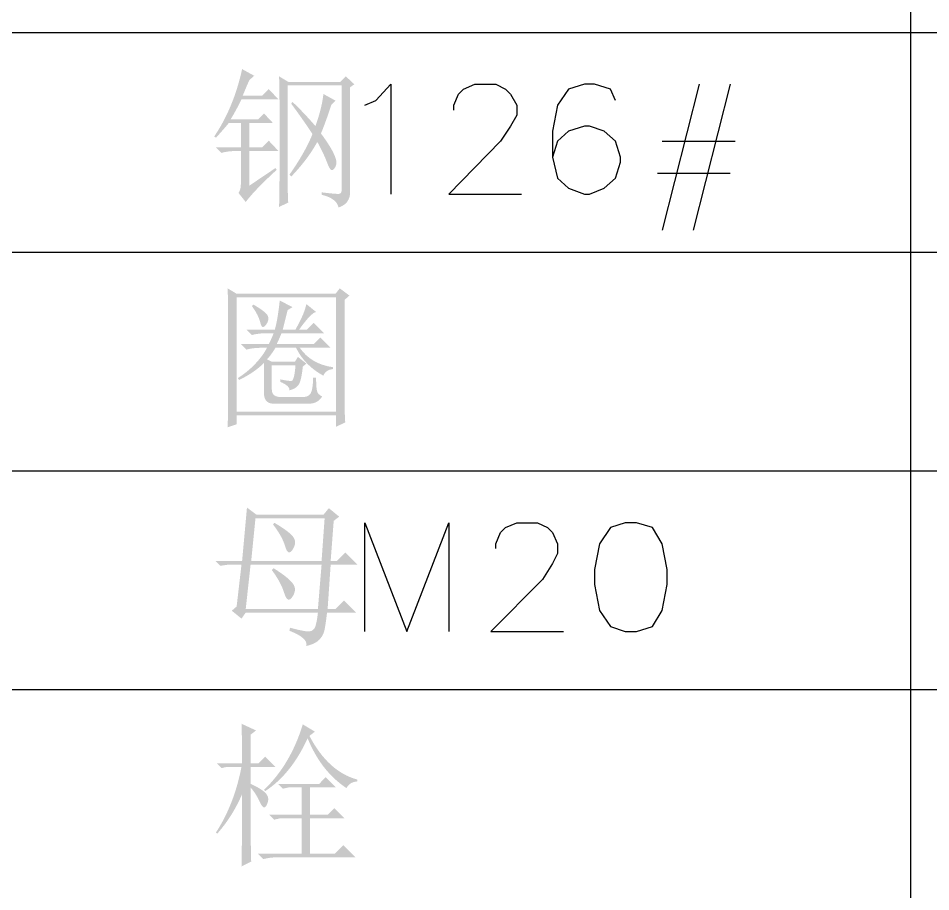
# Model space of a CAD drawing. Header units: millimetres. Extents: x 0 to 841, y 0 to 1189.
# Drawn here: x 706.17 to 737.47, y 200.95 to 230.89 of the extents above; entities that cross this region are included whole.
import ezdxf

# ---------------------------------------------------------------- set-up
doc = ezdxf.new("R2010")
doc.units = ezdxf.units.MM
doc.layers.add('C00-00-00', color=7, linetype='Continuous')

msp = doc.modelspace()

# ---------------------------------------------------------------- hatches: boundary and pattern name
at = {"layer": 'C00-00-00'}
h = msp.add_hatch(color=256, dxfattribs=at)
edge = h.paths.add_edge_path(flags=0)
edge.add_spline(control_points=[(715.116572, 224.42299), (715.130352, 225.075078), (715.137518, 225.83796), (715.137518, 226.712187), (715.137518, 227.585864), (715.130352, 228.314019), (715.116572, 228.897205), (715.116572, 228.897205), (715.429111, 228.709791), (715.429111, 228.709791), (715.429111, 228.709791), (717.218355, 228.709791), (717.218355, 228.709791), (717.218355, 228.709791), (717.405769, 228.897205), (717.405769, 228.897205), (717.405769, 228.897205), (717.69681, 228.626558), (717.69681, 228.626558), (717.69681, 228.626558), (717.551289, 228.522378), (717.551289, 228.522378), (717.551289, 228.522378), (717.551289, 224.901996), (717.551289, 224.901996), (717.551289, 224.804982), (717.523177, 224.711276), (717.468056, 224.620877), (717.412383, 224.530477), (717.308203, 224.457717), (717.156068, 224.402044), (717.114176, 224.610403), (716.920148, 224.756476), (716.573433, 224.839158), (716.573433, 224.839158), (716.573433, 224.922391), (716.573433, 224.922391), (716.906368, 224.880499), (717.103703, 224.863411), (717.166541, 224.870577), (717.228828, 224.877192), (717.260248, 224.915777), (717.260248, 224.98523), (717.260248, 224.98523), (717.260248, 228.584666), (717.260248, 228.584666), (717.260248, 228.584666), (715.408164, 228.584666), (715.408164, 228.584666), (715.408164, 228.584666), (715.408164, 225.255325), (715.408164, 225.255325), (715.408164, 225.130751), (715.414779, 224.901445), (715.429111, 224.568511), (715.429111, 224.568511), (715.116572, 224.42299), (715.116572, 224.42299)], knot_values=[0, 0, 0, 0, 1, 1, 1, 2, 2, 2, 3, 3, 3, 4, 4, 4, 5, 5, 5, 6, 6, 6, 7, 7, 7, 8, 8, 8, 9, 9, 9, 10, 10, 10, 11, 11, 11, 12, 12, 12, 13, 13, 13, 14, 14, 14, 15, 15, 15, 16, 16, 16, 17, 17, 17, 18, 18, 18, 19, 19, 19, 19], degree=3, periodic=1)
edge = h.paths.add_edge_path(flags=0)
edge.add_spline(control_points=[(715.574631, 228.022977), (715.838112, 227.773277), (716.101593, 227.496015), (716.365074, 227.190642), (716.517761, 227.63437), (716.60816, 228.002031), (716.635721, 228.293624), (716.635721, 228.293624), (717.051888, 228.06487), (717.051888, 228.06487), (717.051888, 228.06487), (716.906368, 227.918798), (716.906368, 227.918798), (716.781242, 227.530191), (716.663282, 227.204423), (716.552487, 226.940942), (716.746515, 226.677461), (716.885421, 226.462487), (716.968655, 226.29602), (717.051888, 226.129553), (717.089922, 226.004427), (717.083308, 225.921193), (717.076142, 225.83796), (717.041415, 225.765199), (716.979128, 225.702912), (716.916289, 225.640074), (716.846836, 225.712834), (716.770769, 225.921193), (716.694701, 226.129553), (716.580048, 226.372088), (716.427913, 226.6499), (716.205773, 226.247513), (715.907565, 225.85174), (715.532739, 225.463685), (715.532739, 225.463685), (715.470452, 225.525972), (715.470452, 225.525972), (715.830947, 226.039153), (716.094979, 226.503828), (716.261446, 226.919995), (716.080647, 227.197257), (715.838112, 227.543971), (715.532739, 227.96069), (715.532739, 227.96069), (715.574631, 228.022977), (715.574631, 228.022977)], knot_values=[0, 0, 0, 0, 1, 1, 1, 2, 2, 2, 3, 3, 3, 4, 4, 4, 5, 5, 5, 6, 6, 6, 7, 7, 7, 8, 8, 8, 9, 9, 9, 10, 10, 10, 11, 11, 11, 12, 12, 12, 13, 13, 13, 14, 14, 14, 15, 15, 15, 15], degree=3, periodic=1)
edge = h.paths.add_edge_path(flags=0)
edge.add_spline(control_points=[(714.097374, 225.151697), (714.097374, 225.151697), (714.991997, 225.754726), (714.991997, 225.754726), (714.991997, 225.754726), (715.033338, 225.692439), (715.033338, 225.692439), (714.520157, 225.220599), (714.166276, 224.853489), (713.972249, 224.589457), (713.972249, 224.589457), (713.722548, 224.901996), (713.722548, 224.901996), (713.77767, 224.970898), (713.805782, 225.075078), (713.805782, 225.213984), (713.805782, 225.213984), (713.805782, 226.337361), (713.805782, 226.337361), (713.805782, 226.337361), (713.639315, 226.337361), (713.639315, 226.337361), (713.458516, 226.337361), (713.292049, 226.316415), (713.139914, 226.275074), (713.139914, 226.275074), (712.9525, 226.462487), (712.9525, 226.462487), (712.9525, 226.462487), (713.805782, 226.462487), (713.805782, 226.462487), (713.805782, 226.462487), (713.805782, 227.294822), (713.805782, 227.294822), (713.805782, 227.294822), (713.389614, 227.294822), (713.389614, 227.294822), (713.250708, 227.128355), (713.105187, 226.961888), (712.9525, 226.795421), (712.9525, 226.795421), (712.890213, 226.836762), (712.890213, 226.836762), (713.333941, 227.48885), (713.653095, 228.258897), (713.847674, 229.146905), (713.847674, 229.146905), (714.263841, 228.9176), (714.263841, 228.9176), (714.263841, 228.9176), (714.097374, 228.772079), (714.097374, 228.772079), (714.027921, 228.619392), (713.951302, 228.439145), (713.868069, 228.231337), (713.868069, 228.231337), (714.533937, 228.231337), (714.533937, 228.231337), (714.533937, 228.231337), (714.763243, 228.460091), (714.763243, 228.460091), (714.763243, 228.460091), (715.096177, 228.106211), (715.096177, 228.106211), (715.096177, 228.106211), (713.826728, 228.106211), (713.826728, 228.106211), (713.687822, 227.828398), (713.562696, 227.599644), (713.451901, 227.419397), (713.451901, 227.419397), (714.388416, 227.419397), (714.388416, 227.419397), (714.388416, 227.419397), (714.596776, 227.627756), (714.596776, 227.627756), (714.596776, 227.627756), (714.908763, 227.294822), (714.908763, 227.294822), (714.908763, 227.294822), (714.097374, 227.294822), (714.097374, 227.294822), (714.097374, 227.294822), (714.097374, 226.462487), (714.097374, 226.462487), (714.097374, 226.462487), (714.533937, 226.462487), (714.533937, 226.462487), (714.533937, 226.462487), (714.763243, 226.691241), (714.763243, 226.691241), (714.763243, 226.691241), (715.096177, 226.337361), (715.096177, 226.337361), (715.096177, 226.337361), (714.097374, 226.337361), (714.097374, 226.337361), (714.097374, 226.337361), (714.097374, 225.151697), (714.097374, 225.151697)], knot_values=[0, 0, 0, 0, 1, 1, 1, 2, 2, 2, 3, 3, 3, 4, 4, 4, 5, 5, 5, 6, 6, 6, 7, 7, 7, 8, 8, 8, 9, 9, 9, 10, 10, 10, 11, 11, 11, 12, 12, 12, 13, 13, 13, 14, 14, 14, 15, 15, 15, 16, 16, 16, 17, 17, 17, 18, 18, 18, 19, 19, 19, 20, 20, 20, 21, 21, 21, 22, 22, 22, 23, 23, 23, 24, 24, 24, 25, 25, 25, 26, 26, 26, 27, 27, 27, 28, 28, 28, 29, 29, 29, 30, 30, 30, 31, 31, 31, 32, 32, 32, 33, 33, 33, 33], degree=3, periodic=1)
h = msp.add_hatch(color=256, dxfattribs=at)
edge = h.paths.add_edge_path(flags=0)
edge.add_spline(control_points=[(713.348273, 221.631689), (713.348273, 221.631689), (713.660261, 221.444276), (713.660261, 221.444276), (713.660261, 221.444276), (717.051888, 221.444276), (717.051888, 221.444276), (717.051888, 221.444276), (717.197409, 221.631689), (717.197409, 221.631689), (717.197409, 221.631689), (717.530343, 221.381989), (717.530343, 221.381989), (717.530343, 221.381989), (717.363876, 221.236468), (717.363876, 221.236468), (717.363876, 221.236468), (717.363876, 217.677822), (717.363876, 217.677822), (717.363876, 217.469462), (717.370491, 217.25504), (717.384822, 217.0329), (717.384822, 217.0329), (717.072835, 216.887379), (717.072835, 216.887379), (717.072835, 216.887379), (717.072835, 217.2826), (717.072835, 217.2826), (717.072835, 217.2826), (713.660261, 217.2826), (713.660261, 217.2826), (713.660261, 217.2826), (713.660261, 216.970613), (713.660261, 216.970613), (713.660261, 216.970613), (713.348273, 216.866433), (713.348273, 216.866433), (713.361502, 217.129914), (713.368668, 217.400009), (713.368668, 217.677822), (713.368668, 217.677822), (713.368668, 220.923929), (713.368668, 220.923929), (713.368668, 221.145517), (713.361502, 221.381437), (713.348273, 221.631689), (713.348273, 221.631689), (713.348273, 221.631689), (713.348273, 221.631689)], knot_values=[0, 0, 0, 0, 1, 1, 1, 2, 2, 2, 3, 3, 3, 4, 4, 4, 5, 5, 5, 6, 6, 6, 7, 7, 7, 8, 8, 8, 9, 9, 9, 10, 10, 10, 11, 11, 11, 12, 12, 12, 13, 13, 13, 14, 14, 14, 15, 15, 15, 16, 16, 16, 16], degree=3, periodic=1)
edge = h.paths.add_edge_path(flags=0)
edge.add_spline(control_points=[(713.660261, 221.319701), (713.660261, 221.319701), (713.660261, 217.407726), (713.660261, 217.407726), (713.660261, 217.407726), (717.072835, 217.407726), (717.072835, 217.407726), (717.072835, 217.407726), (717.072835, 221.319701), (717.072835, 221.319701), (717.072835, 221.319701), (713.660261, 221.319701), (713.660261, 221.319701)], knot_values=[0, 0, 0, 0, 1, 1, 1, 2, 2, 2, 3, 3, 3, 4, 4, 4, 4], degree=3, periodic=1)
edge = h.paths.add_edge_path(flags=0)
edge.add_spline(control_points=[(714.242895, 221.070001), (714.506376, 220.916763), (714.665677, 220.795495), (714.72135, 220.705647), (714.776472, 220.615248), (714.759384, 220.507761), (714.668985, 220.383186), (714.578585, 220.258061), (714.512991, 220.282314), (714.47165, 220.455947), (714.429757, 220.629028), (714.332743, 220.819749), (714.180608, 221.028108), (714.180608, 221.028108), (714.242895, 221.070001), (714.242895, 221.070001)], knot_values=[0, 0, 0, 0, 1, 1, 1, 2, 2, 2, 3, 3, 3, 4, 4, 4, 5, 5, 5, 5], degree=3, periodic=1)
edge = h.paths.add_edge_path(flags=0)
edge.add_spline(control_points=[(714.763243, 219.717318), (714.818364, 219.828113), (714.874037, 219.952687), (714.92971, 220.091594), (714.92971, 220.091594), (714.680009, 220.091594), (714.680009, 220.091594), (714.49921, 220.091594), (714.332743, 220.070647), (714.180608, 220.029306), (714.180608, 220.029306), (713.993195, 220.216719), (713.993195, 220.216719), (713.993195, 220.216719), (714.971051, 220.216719), (714.971051, 220.216719), (715.012392, 220.368855), (715.047118, 220.535322), (715.074679, 220.71612), (715.10224, 220.896368), (715.123186, 221.062835), (715.137518, 221.215521), (715.137518, 221.215521), (715.574631, 220.986767), (715.574631, 220.986767), (715.574631, 220.986767), (715.408164, 220.882587), (715.408164, 220.882587), (715.352492, 220.660448), (715.296819, 220.438308), (715.241697, 220.216719), (715.241697, 220.216719), (715.678811, 220.216719), (715.678811, 220.216719), (715.761493, 220.368855), (715.834254, 220.511068), (715.897092, 220.642809), (715.95938, 220.774549), (716.011194, 220.923929), (716.053086, 221.090396), (716.053086, 221.090396), (716.38602, 220.8203), (716.38602, 220.8203), (716.274675, 220.805969), (716.080647, 220.604775), (715.803386, 220.216719), (715.803386, 220.216719), (716.074032, 220.216719), (716.074032, 220.216719), (716.074032, 220.216719), (716.302787, 220.445474), (716.302787, 220.445474), (716.302787, 220.445474), (716.656667, 220.091594), (716.656667, 220.091594), (716.656667, 220.091594), (715.199805, 220.091594), (715.199805, 220.091594), (715.130352, 219.925127), (715.07523, 219.800001), (715.033338, 219.717318), (715.033338, 219.717318), (716.302787, 219.717318), (716.302787, 219.717318), (716.302787, 219.717318), (716.531541, 219.946073), (716.531541, 219.946073), (716.531541, 219.946073), (716.885421, 219.592193), (716.885421, 219.592193), (716.885421, 219.592193), (715.824332, 219.592193), (715.824332, 219.592193), (716.087813, 219.217366), (716.469254, 218.995778), (716.968655, 218.926324), (716.968655, 218.926324), (716.968655, 218.864037), (716.968655, 218.864037), (716.802188, 218.849706), (716.690842, 218.773638), (716.635721, 218.635283), (716.205773, 218.871203), (715.893234, 219.189805), (715.699206, 219.592193), (715.699206, 219.592193), (714.991997, 219.592193), (714.991997, 219.592193), (714.880651, 219.411945), (714.783637, 219.280205), (714.700404, 219.196971), (714.700404, 219.196971), (714.866871, 219.113738), (714.866871, 219.113738), (714.866871, 219.113738), (715.657865, 219.113738), (715.657865, 219.113738), (715.657865, 219.113738), (715.762045, 219.280205), (715.762045, 219.280205), (715.762045, 219.280205), (716.053086, 219.05145), (716.053086, 219.05145), (716.053086, 219.05145), (715.928512, 218.947271), (715.928512, 218.947271), (715.9004, 218.655678), (715.858507, 218.457791), (715.803386, 218.354163), (715.747713, 218.249983), (715.636919, 218.177223), (715.470452, 218.135882), (715.484232, 218.232896), (715.380052, 218.32991), (715.158464, 218.426923), (715.158464, 218.426923), (715.158464, 218.510157), (715.158464, 218.510157), (715.352492, 218.468265), (715.480374, 218.451177), (715.543212, 218.458343), (715.605499, 218.464957), (715.650699, 218.641897), (715.678811, 218.989163), (715.678811, 218.989163), (714.866871, 218.989163), (714.866871, 218.989163), (714.866871, 218.989163), (714.866871, 218.156828), (714.866871, 218.156828), (714.866871, 218.00359), (714.950105, 217.920357), (715.116572, 217.907127), (715.116572, 217.907127), (715.990799, 217.907127), (715.990799, 217.907127), (716.115374, 217.920357), (716.1953, 217.986502), (716.230026, 218.104462), (716.264202, 218.222423), (716.281841, 218.378416), (716.281841, 218.572995), (716.281841, 218.572995), (716.38602, 218.572995), (716.38602, 218.572995), (716.38602, 218.406528), (716.392635, 218.267622), (716.406966, 218.156828), (716.420747, 218.045482), (716.483034, 217.969415), (716.59438, 217.927522), (716.496815, 217.761055), (716.344128, 217.677822), (716.13632, 217.677822), (716.13632, 217.677822), (714.92971, 217.677822), (714.92971, 217.677822), (714.693789, 217.677822), (714.582444, 217.816177), (714.596776, 218.093989), (714.596776, 218.093989), (714.596776, 219.072396), (714.596776, 219.072396), (714.374636, 218.850257), (714.090209, 218.656229), (713.743494, 218.489762), (713.743494, 218.489762), (713.701602, 218.552049), (713.701602, 218.552049), (713.937522, 218.704185), (714.142023, 218.873959), (714.315656, 219.061372), (714.488737, 219.248785), (714.61717, 219.425725), (714.700404, 219.592193), (714.700404, 219.592193), (714.492596, 219.592193), (714.492596, 219.592193), (714.311797, 219.592193), (714.14533, 219.571246), (713.993195, 219.529905), (713.993195, 219.529905), (713.805782, 219.717318), (713.805782, 219.717318), (713.805782, 219.717318), (714.763243, 219.717318), (714.763243, 219.717318)], knot_values=[0, 0, 0, 0, 1, 1, 1, 2, 2, 2, 3, 3, 3, 4, 4, 4, 5, 5, 5, 6, 6, 6, 7, 7, 7, 8, 8, 8, 9, 9, 9, 10, 10, 10, 11, 11, 11, 12, 12, 12, 13, 13, 13, 14, 14, 14, 15, 15, 15, 16, 16, 16, 17, 17, 17, 18, 18, 18, 19, 19, 19, 20, 20, 20, 21, 21, 21, 22, 22, 22, 23, 23, 23, 24, 24, 24, 25, 25, 25, 26, 26, 26, 27, 27, 27, 28, 28, 28, 29, 29, 29, 30, 30, 30, 31, 31, 31, 32, 32, 32, 33, 33, 33, 34, 34, 34, 35, 35, 35, 36, 36, 36, 37, 37, 37, 38, 38, 38, 39, 39, 39, 40, 40, 40, 41, 41, 41, 42, 42, 42, 43, 43, 43, 44, 44, 44, 45, 45, 45, 46, 46, 46, 47, 47, 47, 48, 48, 48, 49, 49, 49, 50, 50, 50, 51, 51, 51, 52, 52, 52, 53, 53, 53, 54, 54, 54, 55, 55, 55, 56, 56, 56, 57, 57, 57, 58, 58, 58, 59, 59, 59, 60, 60, 60, 61, 61, 61, 62, 62, 62, 62], degree=3, periodic=1)
h = msp.add_hatch(color=256, dxfattribs=at)
edge = h.paths.add_edge_path(flags=0)
edge.add_spline(control_points=[(716.989601, 213.658964), (716.989601, 213.658964), (716.885421, 212.285336), (716.885421, 212.285336), (716.885421, 212.285336), (717.093781, 212.285336), (717.093781, 212.285336), (717.093781, 212.285336), (717.384822, 212.576929), (717.384822, 212.576929), (717.384822, 212.576929), (717.80099, 212.160761), (717.80099, 212.160761), (717.80099, 212.160761), (716.885421, 212.160761), (716.885421, 212.160761), (716.885421, 212.160761), (716.781242, 210.641612), (716.781242, 210.641612), (716.781242, 210.641612), (717.051888, 210.641612), (717.051888, 210.641612), (717.051888, 210.641612), (717.343481, 210.932653), (717.343481, 210.932653), (717.343481, 210.932653), (717.759649, 210.516486), (717.759649, 210.516486), (717.759649, 210.516486), (716.760847, 210.516486), (716.760847, 210.516486), (716.732735, 210.266785), (716.704623, 210.072758), (716.677062, 209.933851), (716.649501, 209.795496), (716.587214, 209.677536), (716.4902, 209.580522), (716.393186, 209.483508), (716.247114, 209.414055), (716.053086, 209.372163), (716.094427, 209.552962), (715.9004, 209.726043), (715.470452, 209.89251), (715.470452, 209.89251), (715.491398, 209.99669), (715.491398, 209.99669), (715.851893, 209.899125), (716.076789, 209.857784), (716.167188, 209.871564), (716.257587, 209.885344), (716.319874, 209.937159), (716.354601, 210.027558), (716.389328, 210.117957), (716.420747, 210.280566), (716.448308, 210.516486), (716.448308, 210.516486), (713.972249, 210.516486), (713.972249, 210.516486), (713.972249, 210.516486), (713.826728, 210.308678), (713.826728, 210.308678), (713.826728, 210.308678), (713.493794, 210.579324), (713.493794, 210.579324), (713.493794, 210.579324), (713.660261, 210.724845), (713.660261, 210.724845), (713.660261, 210.724845), (713.826728, 212.160761), (713.826728, 212.160761), (713.826728, 212.160761), (713.389614, 212.160761), (713.389614, 212.160761), (713.389614, 212.160761), (713.098572, 212.118869), (713.098572, 212.118869), (713.098572, 212.118869), (712.932105, 212.285336), (712.932105, 212.285336), (712.932105, 212.285336), (713.847674, 212.285336), (713.847674, 212.285336), (713.847674, 212.285336), (714.014141, 214.116473), (714.014141, 214.116473), (714.014141, 214.116473), (714.347075, 213.866772), (714.347075, 213.866772), (714.347075, 213.866772), (716.635721, 213.866772), (716.635721, 213.866772), (716.635721, 213.866772), (716.823134, 214.095527), (716.823134, 214.095527), (716.823134, 214.095527), (717.177014, 213.804485), (717.177014, 213.804485), (717.177014, 213.804485), (716.989601, 213.658964), (716.989601, 213.658964)], knot_values=[0, 0, 0, 0, 1, 1, 1, 2, 2, 2, 3, 3, 3, 4, 4, 4, 5, 5, 5, 6, 6, 6, 7, 7, 7, 8, 8, 8, 9, 9, 9, 10, 10, 10, 11, 11, 11, 12, 12, 12, 13, 13, 13, 14, 14, 14, 15, 15, 15, 16, 16, 16, 17, 17, 17, 18, 18, 18, 19, 19, 19, 20, 20, 20, 21, 21, 21, 22, 22, 22, 23, 23, 23, 24, 24, 24, 25, 25, 25, 26, 26, 26, 27, 27, 27, 28, 28, 28, 29, 29, 29, 30, 30, 30, 31, 31, 31, 32, 32, 32, 33, 33, 33, 33], degree=3, periodic=1)
edge = h.paths.add_edge_path(flags=0)
edge.add_spline(control_points=[(716.573433, 212.285336), (716.573433, 212.285336), (716.677613, 213.742198), (716.677613, 213.742198), (716.677613, 213.742198), (714.305183, 213.742198), (714.305183, 213.742198), (714.305183, 213.742198), (714.159662, 212.285336), (714.159662, 212.285336), (714.159662, 212.285336), (716.573433, 212.285336), (716.573433, 212.285336)], knot_values=[0, 0, 0, 0, 1, 1, 1, 2, 2, 2, 3, 3, 3, 4, 4, 4, 4], degree=3, periodic=1)
edge = h.paths.add_edge_path(flags=0)
edge.add_spline(control_points=[(716.448308, 210.641612), (716.448308, 210.641612), (716.573433, 212.160761), (716.573433, 212.160761), (716.573433, 212.160761), (714.138716, 212.160761), (714.138716, 212.160761), (714.138716, 212.160761), (713.972249, 210.641612), (713.972249, 210.641612), (713.972249, 210.641612), (716.448308, 210.641612), (716.448308, 210.641612)], knot_values=[0, 0, 0, 0, 1, 1, 1, 2, 2, 2, 3, 3, 3, 4, 4, 4, 4], degree=3, periodic=1)
edge = h.paths.add_edge_path(flags=0)
edge.add_spline(control_points=[(714.950105, 213.596126), (715.283039, 213.402098), (715.498012, 213.242245), (715.595026, 213.117671), (715.69204, 212.992545), (715.688733, 212.847024), (715.585105, 212.680557), (715.480925, 212.51409), (715.394384, 212.548817), (715.324931, 212.784737), (715.255478, 213.020657), (715.116572, 213.270357), (714.908763, 213.533838), (714.908763, 213.533838), (714.950105, 213.596126), (714.950105, 213.596126)], knot_values=[0, 0, 0, 0, 1, 1, 1, 2, 2, 2, 3, 3, 3, 4, 4, 4, 5, 5, 5, 5], degree=3, periodic=1)
edge = h.paths.add_edge_path(flags=0)
edge.add_spline(control_points=[(714.92971, 212.035635), (715.262644, 211.827276), (715.480925, 211.654194), (715.585105, 211.515288), (715.688733, 211.376382), (715.685426, 211.224246), (715.574631, 211.057779), (715.463286, 210.891312), (715.369579, 210.932653), (715.293512, 211.182354), (715.217444, 211.432054), (715.07523, 211.695535), (714.866871, 211.973348), (714.866871, 211.973348), (714.92971, 212.035635), (714.92971, 212.035635)], knot_values=[0, 0, 0, 0, 1, 1, 1, 2, 2, 2, 3, 3, 3, 4, 4, 4, 5, 5, 5, 5], degree=3, periodic=1)
h = msp.add_hatch(color=256, dxfattribs=at)
edge = h.paths.add_edge_path(flags=0)
edge.add_spline(control_points=[(715.928512, 206.683711), (715.928512, 206.683711), (716.344679, 206.43401), (716.344679, 206.43401), (716.344679, 206.43401), (716.157266, 206.288489), (716.157266, 206.288489), (716.587214, 205.469383), (717.135122, 204.969982), (717.80099, 204.790286), (717.80099, 204.790286), (717.80099, 204.727448), (717.80099, 204.727448), (717.620191, 204.713667), (717.495617, 204.637599), (717.426715, 204.498693), (716.843529, 204.886749), (716.399801, 205.455603), (716.094979, 206.205256), (715.720152, 205.38615), (715.234532, 204.782569), (714.638117, 204.394513), (714.638117, 204.394513), (714.596776, 204.436406), (714.596776, 204.436406), (715.206971, 205.018489), (715.650699, 205.767591), (715.928512, 206.683711), (715.928512, 206.683711), (715.928512, 206.683711), (715.928512, 206.683711)], knot_values=[0, 0, 0, 0, 1, 1, 1, 2, 2, 2, 3, 3, 3, 4, 4, 4, 5, 5, 5, 6, 6, 6, 7, 7, 7, 8, 8, 8, 9, 9, 9, 10, 10, 10, 10], degree=3, periodic=1)
edge = h.paths.add_edge_path(flags=0)
edge.add_spline(control_points=[(715.07523, 204.644214), (715.07523, 204.644214), (716.4902, 204.644214), (716.4902, 204.644214), (716.4902, 204.644214), (716.718954, 204.87352), (716.718954, 204.87352), (716.718954, 204.87352), (717.072835, 204.519639), (717.072835, 204.519639), (717.072835, 204.519639), (716.178212, 204.519639), (716.178212, 204.519639), (716.178212, 204.519639), (716.178212, 203.583125), (716.178212, 203.583125), (716.178212, 203.583125), (716.781242, 203.583125), (716.781242, 203.583125), (716.781242, 203.583125), (717.010547, 203.811879), (717.010547, 203.811879), (717.010547, 203.811879), (717.363876, 203.45855), (717.363876, 203.45855), (717.363876, 203.45855), (716.178212, 203.45855), (716.178212, 203.45855), (716.178212, 203.45855), (716.178212, 202.251388), (716.178212, 202.251388), (716.178212, 202.251388), (717.030942, 202.251388), (717.030942, 202.251388), (717.030942, 202.251388), (717.322535, 202.542981), (717.322535, 202.542981), (717.322535, 202.542981), (717.738703, 202.126263), (717.738703, 202.126263), (717.738703, 202.126263), (715.07523, 202.126263), (715.07523, 202.126263), (714.894432, 202.126263), (714.727965, 202.105868), (714.575829, 202.063975), (714.575829, 202.063975), (714.388416, 202.251388), (714.388416, 202.251388), (714.388416, 202.251388), (715.886619, 202.251388), (715.886619, 202.251388), (715.886619, 202.251388), (715.886619, 203.45855), (715.886619, 203.45855), (715.886619, 203.45855), (715.137518, 203.45855), (715.137518, 203.45855), (715.137518, 203.45855), (714.950105, 203.416658), (714.950105, 203.416658), (714.950105, 203.416658), (714.783637, 203.583125), (714.783637, 203.583125), (714.783637, 203.583125), (715.886619, 203.583125), (715.886619, 203.583125), (715.886619, 203.583125), (715.886619, 204.519639), (715.886619, 204.519639), (715.886619, 204.519639), (715.429111, 204.519639), (715.429111, 204.519639), (715.429111, 204.519639), (715.241697, 204.477747), (715.241697, 204.477747), (715.241697, 204.477747), (715.07523, 204.644214), (715.07523, 204.644214)], knot_values=[0, 0, 0, 0, 1, 1, 1, 2, 2, 2, 3, 3, 3, 4, 4, 4, 5, 5, 5, 6, 6, 6, 7, 7, 7, 8, 8, 8, 9, 9, 9, 10, 10, 10, 11, 11, 11, 12, 12, 12, 13, 13, 13, 14, 14, 14, 15, 15, 15, 16, 16, 16, 17, 17, 17, 18, 18, 18, 19, 19, 19, 20, 20, 20, 21, 21, 21, 22, 22, 22, 23, 23, 23, 24, 24, 24, 25, 25, 25, 26, 26, 26, 26], degree=3, periodic=1)
edge = h.paths.add_edge_path(flags=0)
edge.add_spline(control_points=[(714.138716, 204.519639), (714.138716, 203.11845), (714.14533, 202.272335), (714.159662, 201.980742), (714.159662, 201.980742), (713.826728, 201.814275), (713.826728, 201.814275), (713.840508, 202.452582), (713.847674, 203.277751), (713.847674, 204.290885), (713.625534, 203.777152), (713.341107, 203.326258), (712.994393, 202.938203), (712.994393, 202.938203), (712.9525, 202.979544), (712.9525, 202.979544), (713.368668, 203.617851), (713.660261, 204.366953), (713.826728, 205.226849), (713.826728, 205.226849), (713.327327, 205.226849), (713.327327, 205.226849), (713.327327, 205.226849), (713.139914, 205.185507), (713.139914, 205.185507), (713.139914, 205.185507), (712.973447, 205.351974), (712.973447, 205.351974), (712.973447, 205.351974), (713.847674, 205.351974), (713.847674, 205.351974), (713.847674, 205.892717), (713.840508, 206.343611), (713.826728, 206.704657), (713.826728, 206.704657), (714.326129, 206.475351), (714.326129, 206.475351), (714.326129, 206.475351), (714.138716, 206.32983), (714.138716, 206.32983), (714.138716, 206.32983), (714.138716, 205.351974), (714.138716, 205.351974), (714.138716, 205.351974), (714.409362, 205.351974), (714.409362, 205.351974), (714.409362, 205.351974), (714.638117, 205.580729), (714.638117, 205.580729), (714.638117, 205.580729), (714.991997, 205.226849), (714.991997, 205.226849), (714.991997, 205.226849), (714.138716, 205.226849), (714.138716, 205.226849), (714.138716, 205.226849), (714.138716, 204.644214), (714.138716, 204.644214), (714.388416, 204.532869), (714.562049, 204.425382), (714.659063, 204.321753), (714.756077, 204.217573), (714.769857, 204.08914), (714.700404, 203.937005), (714.630951, 203.784318), (714.551576, 203.808572), (714.461177, 204.009765), (714.370777, 204.210408), (714.26329, 204.380733), (714.138716, 204.519639), (714.138716, 204.519639), (714.138716, 204.519639), (714.138716, 204.519639)], knot_values=[0, 0, 0, 0, 1, 1, 1, 2, 2, 2, 3, 3, 3, 4, 4, 4, 5, 5, 5, 6, 6, 6, 7, 7, 7, 8, 8, 8, 9, 9, 9, 10, 10, 10, 11, 11, 11, 12, 12, 12, 13, 13, 13, 14, 14, 14, 15, 15, 15, 16, 16, 16, 17, 17, 17, 18, 18, 18, 19, 19, 19, 20, 20, 20, 21, 21, 21, 22, 22, 22, 23, 23, 23, 24, 24, 24, 24], degree=3, periodic=1)

# ---------------------------------------------------------------- linework, layer by layer
at = {"layer": 'C00-00-00', "lineweight": 25}
for points in [[(685.165, 290.473694), (736.769333, 290.473694), (736.769333, 12.640028)], [(718.058, 227.905028), (718.439, 228.074361), (718.947, 228.624694), (718.947, 224.857028)], [(721.106, 227.735694), (721.106, 227.905028), (721.275333, 228.286028), (721.444667, 228.455361), (721.825667, 228.624694), (722.545333, 228.624694), (722.884, 228.455361), (723.053333, 228.286028), (723.265, 227.905028), (723.265, 227.566361), (723.053333, 227.185361), (722.714667, 226.677361), (720.936667, 224.857028), (723.434333, 224.857028)], [(726.651667, 228.074361), (726.482333, 228.455361), (725.932, 228.624694), (725.593333, 228.624694), (725.043, 228.455361), (724.662, 227.905028), (724.492667, 227.016028), (724.492667, 226.127028), (724.662, 225.407361), (725.043, 225.068694), (725.593333, 224.857028), (725.762667, 224.857028), (726.270667, 225.068694), (726.651667, 225.407361), (726.821, 225.957694), (726.821, 226.127028), (726.651667, 226.677361), (726.270667, 227.016028), (725.762667, 227.185361), (725.593333, 227.185361), (725.043, 227.016028), (724.662, 226.677361), (724.492667, 226.127028)], [(718.058, 209.871028), (718.058, 213.596361), (719.497333, 209.871028), (720.936667, 213.596361), (720.936667, 209.871028)], [(722.545333, 212.707361), (722.545333, 212.876694), (722.714667, 213.257694), (722.884, 213.427028), (723.265, 213.596361), (723.984667, 213.596361), (724.323333, 213.427028), (724.492667, 213.257694), (724.662, 212.876694), (724.662, 212.538028), (724.492667, 212.199361), (724.154, 211.649028), (722.376, 209.871028), (724.873667, 209.871028)]]:
    msp.add_lwpolyline(points, dxfattribs=at)
msp.add_lwpolyline([(726.990333, 213.596361), (726.482333, 213.427028), (726.101333, 212.876694), (725.932, 211.987694), (725.932, 211.479694), (726.101333, 210.590694), (726.482333, 210.040361), (726.990333, 209.871028), (727.371333, 209.871028), (727.921667, 210.040361), (728.260333, 210.590694), (728.429667, 211.479694), (728.429667, 211.987694), (728.260333, 212.876694), (727.921667, 213.427028), (727.371333, 213.596361)], close=True, dxfattribs=at)
for points in [[(673.904333, 230.402694), (673.904333, 230.402694), (795.909, 230.402694), (795.909, 230.402694)], [(729.530333, 228.624694), (729.530333, 228.624694), (728.260333, 223.629361), (728.260333, 223.629361)], [(730.588667, 228.624694), (730.588667, 228.624694), (729.318667, 223.629361), (729.318667, 223.629361)], [(728.260333, 226.677361), (728.260333, 226.677361), (730.758, 226.677361), (730.758, 226.677361)], [(728.091, 225.576694), (728.091, 225.576694), (730.588667, 225.576694), (730.588667, 225.576694)], [(673.904333, 222.867361), (673.904333, 222.867361), (795.909, 222.867361), (795.909, 222.867361)], [(673.904333, 215.374361), (673.904333, 215.374361), (795.909, 215.374361), (795.909, 215.374361)], [(673.904333, 207.881361), (673.904333, 207.881361), (795.909, 207.881361), (795.909, 207.881361)]]:
    msp.add_open_spline(points, degree=3, dxfattribs=at)

doc.saveas('drawing.dxf')
